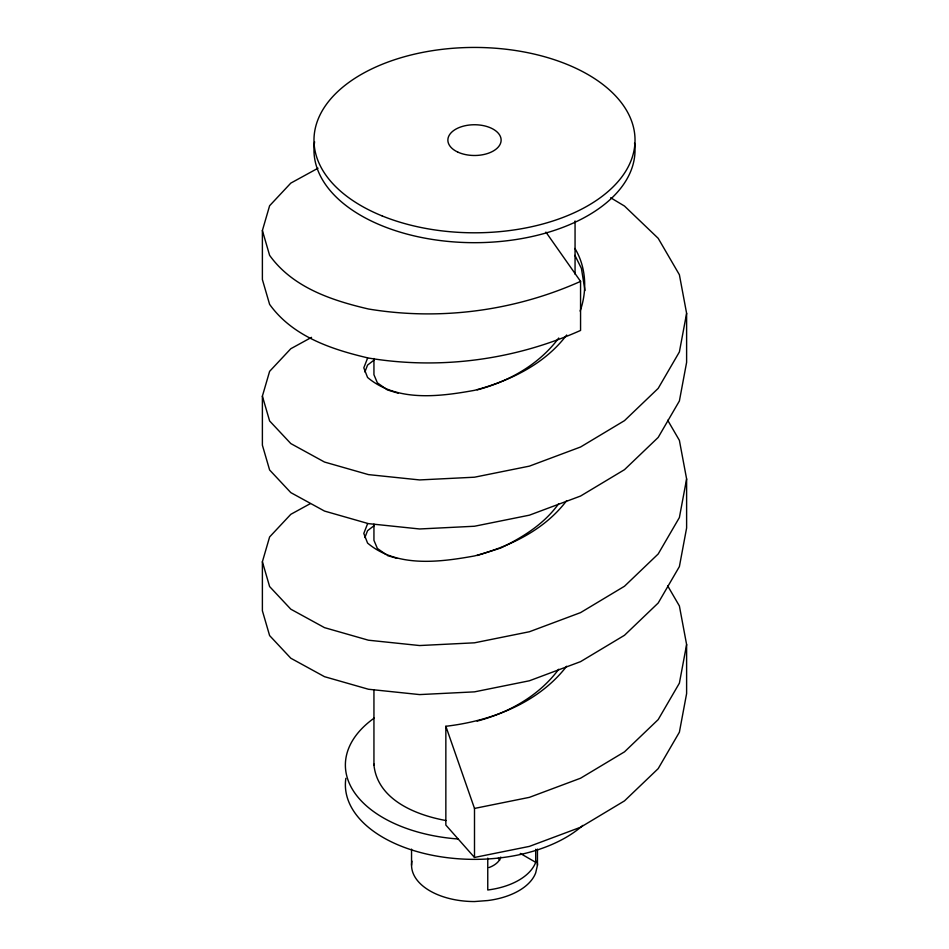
<?xml version="1.0" encoding="UTF-8"?>
<svg xmlns="http://www.w3.org/2000/svg" width="949" height="949" viewBox="0 0 949 949"><rect width="100%" height="100%" fill="white"/><g stroke="black" fill="none" stroke-linecap="round" stroke-linejoin="round"><path stroke-width="1.42" d="M610.681 197.76L624.489 206.052L658.191 238.318L679.389 274.747L686.613 313.348L679.389 351.937L658.191 388.378L624.489 420.644L580.563 447.003L529.4 466.137L474.5 477.205L419.6 479.933L368.437 474.607L324.511 462.044L290.809 443.574L269.611 420.941L262.387 396.148L269.611 371.356L290.809 348.722L311.545 337.358M667.693 420.253L679.389 440.36L686.613 478.948L679.389 517.549L658.191 553.979L624.489 586.245L580.563 612.615L529.4 631.749L474.5 642.817L419.6 645.545L368.437 640.207L324.511 627.645L290.809 609.187L269.611 586.553L262.387 561.761L269.611 536.956L290.809 514.322L310.252 503.67M686.613 644.561L679.389 683.161L658.191 719.591L624.489 751.857L580.563 778.216L529.4 797.35L474.5 808.429L474.5 857.457L529.4 846.389L580.563 827.255L624.489 800.885L658.191 768.631L679.389 732.189L686.613 693.589L686.613 644.561L679.389 605.96L667.693 585.865M445.971 820.529C415.864 815.084 377.619 799.841 373.942 765.048L374.143 764.159M537.454 849.13L537.454 865.203L535.699 872.866A62.622 36.157 0 0 1 487.762 900.542L474.5 901.55A62.954 36.347 0 0 1 411.949 861.146M545.912 232.102L580.563 281.39L580.563 330.43C514.37 360.027 440.004 369.908 368.437 358.034C331.533 349.422 292.683 336.504 269.611 304.368L262.387 279.575L262.387 230.536L269.611 205.743L290.809 183.11L318.034 168.198M367.571 358.188L363.799 367.832L367.571 377.465C396.848 402.186 439.529 396.67 474.5 390.336C509.471 381.059 544.382 364.511 566.672 335.021M364.879 371.961L367.571 365.08L374.203 359.968M367.571 523.789L363.799 533.433L367.571 543.077C396.848 567.787 439.529 562.271 474.5 555.948C509.471 546.671 544.382 530.111 566.672 500.633M364.879 537.573L367.571 530.681L374.203 525.58M580.124 311.094C587.348 290.857 586.257 267.084 574.928 248.46M558.712 338.034C538.996 364.665 508.711 381.51 477.122 389.909M558.712 503.646C544.192 524.062 522.614 537.395 500.526 548.107M558.712 669.247C538.996 695.89 508.711 712.723 477.122 721.121M566.672 666.234C538.036 703.28 491.131 720.979 445.852 726.282L445.852 825.061L474.5 857.457M580.563 281.39C514.37 310.987 440.004 320.869 368.437 308.994C331.533 300.382 292.683 287.464 269.611 255.34L262.387 230.536M477.122 555.521L499.15 548.534M387.417 555.556L396.86 558.32M398.165 393.183L387.417 389.944L377.37 382.838L373.942 374.713L373.942 358.497M520.289 853.424L535.699 862.321L535.699 849.272M386.279 554.679L377.37 548.451L373.942 540.325L373.942 524.109M574.928 255.34L581.429 268.472L584.975 290.536M445.852 726.282L474.5 808.429M686.613 313.348L686.613 362.376L679.389 400.976L658.191 437.418L624.489 469.672L580.563 496.042L529.4 515.177L474.5 526.244L419.6 528.973L368.437 523.634L324.511 511.072L290.809 492.614L269.611 469.98L262.387 445.188L262.387 396.148M686.613 478.948L686.613 527.988L679.389 566.589L658.191 603.018L624.489 635.284L580.563 661.643L529.4 680.777L474.5 691.857L419.6 694.585L368.437 689.247L324.511 676.684L290.809 658.226L269.611 635.581L262.387 610.788L262.387 561.761M575.058 220.963L575.058 274.178M487.762 858.11L487.762 889.996A62.622 36.157 0 0 0 535.699 862.321M411.546 849.13L411.546 865.203M373.942 689.781L373.942 765.048M537.051 861.146A62.954 36.347 0 0 1 537.454 865.203M498.225 858.228A26.631 15.374 0 0 1 499.684 860.197M500.799 857.066A26.631 15.374 0 0 1 489.008 867.564M582.793 825.416A129.123 74.556 0 0 1 432.459 855.298A129.123 74.556 0 0 1 345.863 778.322M458.32 839.011A129.123 74.556 0 0 1 354.689 792.854A129.123 74.556 0 0 1 374.155 718.132M634.561 142.979A160.523 92.682 0 0 1 473.468 242.683A160.523 92.682 0 0 1 314.605 141.792M457.738 152.065A26.631 15.374 0 0 0 500.799 142.528A26.631 15.374 0 0 0 464.951 125.766A26.631 15.374 0 0 0 457.738 152.065M382.233 215.957A160.523 92.682 0 0 0 634.395 148.329A160.523 92.682 0 0 0 406.872 56.062A160.523 92.682 0 0 0 382.233 215.957"/></g></svg>
